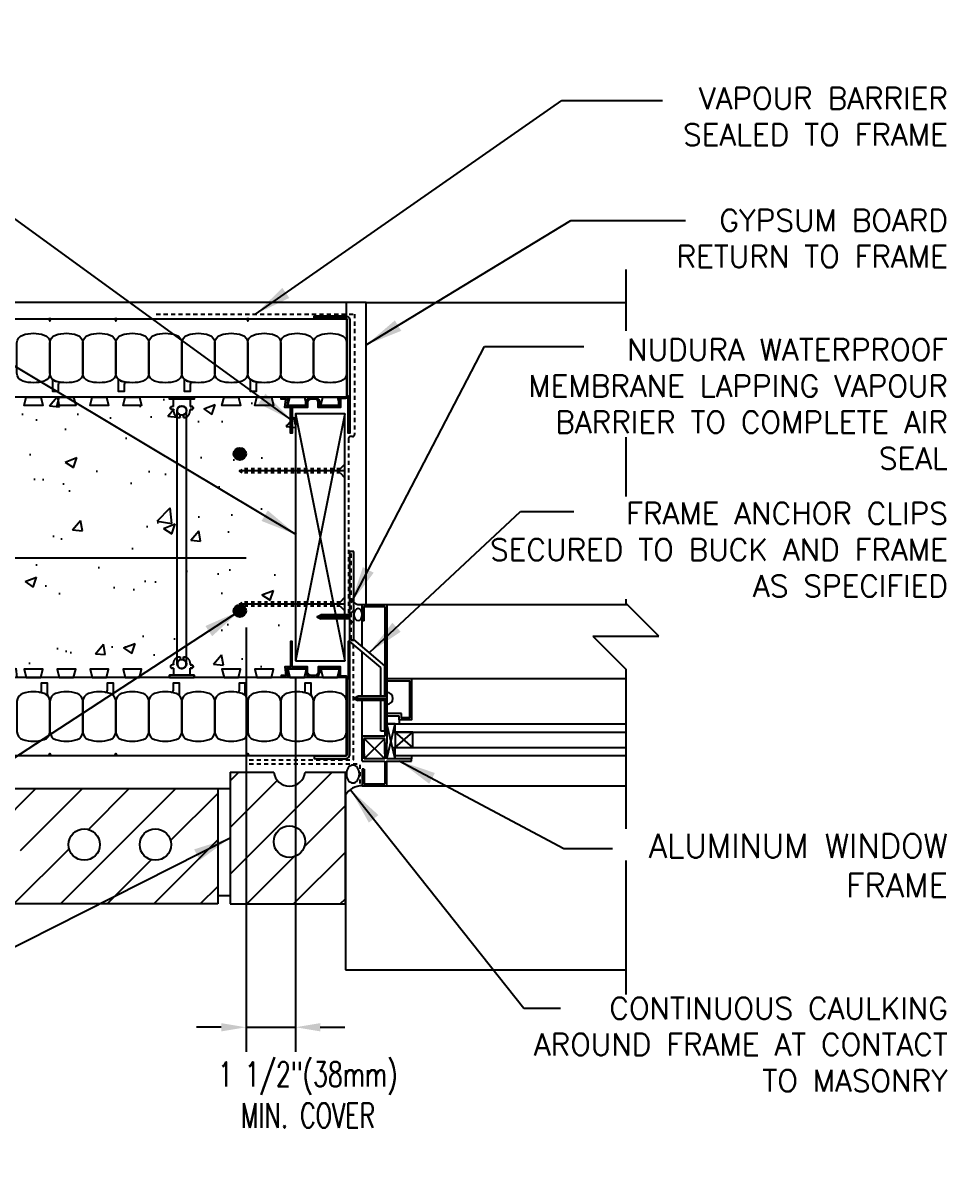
# Model space of a CAD drawing. Header units: inches. Extents: x 2957.7 to 3014.9, y 399.7 to 477.1.
# Drawn here: x 2986.89 to 3014.92, y 440.59 to 475.48 of the extents above; entities that cross this region are included whole.
import ezdxf

# ---------------------------------------------------------------- set-up
doc = ezdxf.new("R2010")
doc.units = ezdxf.units.IN
doc.header["$LTSCALE"] = 0.5
doc.header["$MEASUREMENT"] = 0
doc.linetypes.add('DASHED2', pattern=[0.375, 0.25, -0.125])
doc.linetypes.add('HIDDEN2', pattern=[0.1875, 0.125, -0.0625])
doc.layers.get('0').update_dxf_attribs({"linetype": 'CONTINUOUS'})
doc.layers.get('Defpoints').update_dxf_attribs({"linetype": 'CONTINUOUS'})
for name, color, linetype in [('HATCH', 12, 'CONTINUOUS'), ('LINE18', 9, 'CONTINUOUS'), ('line25', 2, 'CONTINUOUS'), ('LINE50', 5, 'CONTINUOUS'), ('LINE65', 3, 'CONTINUOUS'), ('LINE9', 9, 'CONTINUOUS'), ('TEXT', 4, 'CONTINUOUS')]:
    doc.layers.add(name, color=color, linetype=linetype)
doc.styles.add('DIM', font='romans.shx', dxfattribs={"width": 0.7})
doc.styles.get("Standard").update_dxf_attribs({"font": 'romans.shx'})
doc.dimstyles.new('ext_12', dxfattribs={"dimscale": 12, "dimtxt": 0.09375, "dimasz": 0.09375, "dimexe": 0.09375, "dimexo": 0.0625, "dimgap": 0.0625, "dimtad": 1, "dimdec": 1, "dimzin": 3, "dimdsep": 46, "dimlunit": 4, "dimtxsty": 'DIM', "dimcen": 0.09, "dimdle": 0.09375, "dimclrt": 4, "dimadec": 0, "dimazin": 0, "dimtfac": 1, "dimtdec": 1, "dimtmove": 2, "dimatfit": 3, "dimfxl": 0, "dimfrac": 2, "dimtolj": 1, "dimtzin": 0, "dimarcsym": 0})
doc.dimstyles.new('ext_8', dxfattribs={"dimscale": 8, "dimtxt": 0.09375, "dimasz": 0.09375, "dimexe": 0.09375, "dimexo": 0.0625, "dimgap": 0.0625, "dimtad": 1, "dimdec": 6, "dimzin": 3, "dimdsep": 46, "dimlunit": 4, "dimtxsty": 'DIM', "dimcen": 0.09, "dimdle": 0.09375, "dimclrt": 4, "dimadec": 0, "dimazin": 0, "dimtfac": 1, "dimtdec": 6, "dimtmove": 2, "dimatfit": 3, "dimfxl": 0, "dimfrac": 2, "dimtolj": 1, "dimtzin": 0, "dimarcsym": 0})

# ---------------------------------------------------------------- blocks, each defined once
blk = doc.blocks.new('Connector')
blk.add_point((0.271, 0))
at = {"layer": 'LINE9'}
for p, q in [((0, 0.375), (0, -0.375)), ((0.062, -0.375), (0.062, 0.375)), ((0.281, 0.25), (0.062, 0.25))]:
    blk.add_line(p, q, dxfattribs=at)
for points, weights in [([(0.007, 0.375), (0.004, 0.375), (0, 0.375)], [1, 0.972587069138, 0.950305488115]), ([(0.327, 0.343), (0.308, 0.343), (0.281, 0.317), (0.281, 0.297)], [1, 0.85355339, 0.85355339, 1]), ([(0.328, 0.343), (0.327, 0.343), (0.327, 0.343)], [1, 0.70710678, 1]), ([(0.375, 0.297), (0.375, 0.317), (0.348, 0.343), (0.329, 0.343)], [1, 0.85355339, 0.85355339, 1]), ([(0.406, 0.25), (0.546, 0.25), (0.619, 0.131)], [0.958404415409, 0.794674173519, 0.864651571113]), ([(0.619, 0.052), (0.612, 0.049), (0.604, 0.049)], [0.83615024178, 0.892081430621, 1]), ([(0.281, -0.297), (0.281, -0.317), (0.308, -0.343), (0.327, -0.343)], [1, 0.85355339, 0.85355339, 1]), ([(0.327, -0.343), (0.281, -0.343), (0.281, -0.297)], [1, 0.70710678, 1]), ([(0.329, -0.343), (0.348, -0.343), (0.375, -0.317), (0.375, -0.297)], [1, 0.85355339, 0.85355339, 1]), ([(0.375, -0.297), (0.375, -0.343), (0.329, -0.343)], [1, 0.70710678, 1]), ([(0.619, -0.131), (0.546, -0.25), (0.406, -0.25)], [0.864651574428, 0.794674169686, 0.958404415195]), ([(0.604, -0.049), (0.612, -0.049), (0.619, -0.052)], [1, 0.89208144177, 0.836150253337]), ([(0, -0.375), (0.004, -0.375), (0.007, -0.375)], [0.950305488115, 0.972587069138, 1])]:
    blk.add_rational_spline(points, weights, degree=2, dxfattribs=at)
for points, degree in [([(0, 0.375), (0.002, 0.375), (0.005, 0.375), (0.007, 0.375)], 3), ([(0.007, 0.375), (0.021, 0.375), (0.051, 0.375), (0.062, 0.375), (0.062, 0.375)], 3), ([(0.281, 0.25), (0.281, 0.297)], 1), ([(0.327, 0.343), (0.327, 0.343), (0.328, 0.343), (0.328, 0.343)], 3), ([(0.328, 0.343), (0.329, 0.343), (0.329, 0.343), (0.329, 0.343)], 3), ([(0.375, 0.25), (0.375, 0.297)], 1), ([(0.406, 0.25), (0.375, 0.25)], 1), ([(0.406, 0.25), (0.406, 0.25)], 1), ([(0.406, 0.25), (0.406, 0.25)], 1), ([(0.406, 0.25), (0.406, 0.25)], 1), ([(0.406, 0.25), (0.406, 0.25)], 1), ([(0.406, 0.25), (0.406, 0.25)], 1), ([(0.406, 0.25), (0.406, 0.25)], 1), ([(0.406, 0.25), (0.406, 0.25)], 1), ([(0.406, 0.25), (0.406, 0.25)], 1), ([(0.406, 0.25), (0.406, 0.25)], 1), ([(0.406, 0.25), (0.406, 0.25)], 1), ([(0.406, 0.25), (0.406, 0.25)], 1), ([(0.406, 0.25), (0.406, 0.25)], 1), ([(0.406, 0.25), (0.406, 0.25)], 1), ([(0.406, 0.25), (0.406, 0.25)], 1), ([(0.406, 0.25), (0.406, 0.25)], 1), ([(0.406, 0.25), (0.406, 0.25)], 1), ([(0.406, 0.25), (0.406, 0.25)], 1), ([(0.406, 0.25), (0.406, 0.25)], 1), ([(0.406, 0.25), (0.406, 0.25)], 1), ([(0.406, 0.25), (0.406, 0.25)], 1), ([(0.406, 0.25), (0.406, 0.25)], 1), ([(0.406, 0.25), (0.406, 0.25)], 1), ([(0.406, 0.25), (0.406, 0.25)], 1), ([(0.406, 0.25), (0.406, 0.25)], 1), ([(0.604, 0.049), (0.532, 0.049)], 1), ([(0.532, 0.049), (0.532, 0.049)], 1), ([(0.532, 0.049), (0.532, 0.049)], 1), ([(0.532, 0.049), (0.532, 0.049)], 1), ([(0.532, 0.049), (0.532, 0.049)], 1), ([(0.532, 0.049), (0.532, 0.049)], 1), ([(0.532, 0.049), (0.532, 0.049)], 1), ([(0.532, 0.049), (0.532, 0.049)], 1), ([(0.532, 0.049), (0.532, 0.049)], 1), ([(0.532, 0.049), (0.532, 0.049)], 1), ([(0.532, 0.049), (0.532, 0.049)], 1), ([(0.604, 0.049), (0.609, 0.049), (0.614, 0.05), (0.619, 0.052)], 3), ([(0.604, 0.049), (0.604, 0.049)], 1), ([(0.604, 0.049), (0.604, 0.049)], 1), ([(0.604, 0.049), (0.604, 0.049)], 1), ([(0.604, 0.049), (0.604, 0.049)], 1), ([(0.619, 0.131), (0.619, 0.052)], 1), ([(0.619, 0.131), (0.619, 0.131)], 1), ([(0.619, 0.131), (0.619, 0.131)], 1), ([(0.619, 0.131), (0.619, 0.131)], 1), ([(0.619, 0.131), (0.619, 0.131)], 1), ([(0.062, -0.25), (0.281, -0.25)], 1), ([(0.281, -0.297), (0.281, -0.25)], 1), ([(0.281, -0.25), (0.281, -0.297)], 1), ([(0.328, -0.343), (0.328, -0.343), (0.327, -0.343), (0.327, -0.343)], 3), ([(0.329, -0.343), (0.329, -0.343), (0.329, -0.343), (0.328, -0.343)], 3), ([(0.375, -0.25), (0.375, -0.297)], 1), ([(0.375, -0.297), (0.375, -0.25)], 1), ([(0.406, -0.25), (0.375, -0.25)], 1), ([(0.406, -0.25), (0.406, -0.25)], 1), ([(0.406, -0.25), (0.406, -0.25)], 1), ([(0.406, -0.25), (0.406, -0.25)], 1), ([(0.406, -0.25), (0.406, -0.25)], 1), ([(0.406, -0.25), (0.406, -0.25)], 1), ([(0.406, -0.25), (0.406, -0.25)], 1), ([(0.406, -0.25), (0.406, -0.25)], 1), ([(0.406, -0.25), (0.406, -0.25)], 1), ([(0.406, -0.25), (0.406, -0.25)], 1), ([(0.406, -0.25), (0.406, -0.25)], 1), ([(0.406, -0.25), (0.406, -0.25)], 1), ([(0.532, -0.049), (0.604, -0.049)], 1), ([(0.604, -0.049), (0.58, -0.049), (0.556, -0.049), (0.532, -0.049)], 3), ([(0.532, -0.049), (0.532, -0.049)], 1), ([(0.532, -0.049), (0.532, -0.049)], 1), ([(0.532, -0.049), (0.532, -0.049)], 1), ([(0.532, -0.049), (0.532, -0.049)], 1), ([(0.619, -0.052), (0.614, -0.05), (0.609, -0.049), (0.604, -0.049)], 3), ([(0.604, -0.049), (0.604, -0.049)], 1), ([(0.604, -0.049), (0.604, -0.049)], 1), ([(0.604, -0.049), (0.604, -0.049)], 1), ([(0.604, -0.049), (0.604, -0.049)], 1), ([(0.604, -0.049), (0.604, -0.049)], 1), ([(0.604, -0.049), (0.604, -0.049)], 1), ([(0.604, -0.049), (0.604, -0.049)], 1), ([(0.604, -0.049), (0.604, -0.049)], 1), ([(0.619, -0.052), (0.619, -0.131)], 1), ([(0.619, -0.131), (0.619, -0.131)], 1), ([(0.619, -0.131), (0.619, -0.131)], 1), ([(0.619, -0.131), (0.619, -0.131)], 1), ([(0.619, -0.131), (0.619, -0.131)], 1), ([(0.007, -0.375), (0.005, -0.375), (0.002, -0.375), (0, -0.375)], 3), ([(0.062, -0.375), (0.062, -0.375), (0.051, -0.375), (0.021, -0.375), (0.007, -0.375)], 3)]:
    blk.add_open_spline(points, degree=degree, dxfattribs=at)
for points, weights, knots in [([(0.062, 0.375), (0.062, 0.375), (0.046, 0.375), (0.03, 0.375), (0.007, 0.375)], [0.868718858569, 0.861102746415, 1, 0.861102734288, 0.868718859898], [0, 0, 0, 0.5, 0.5, 1, 1, 1]), ([(0.532, 0.049), (0.472, 0.203), (0.333, 0.113), (0.157, 0), (0.333, -0.113), (0.472, -0.203), (0.532, -0.049)], [0.899508922286, 0.599718215298, 1, 0.54226024, 1, 0.599718224335, 0.899508908749], [0, 0, 0, 0.318112, 0.318112, 0.681888, 0.681888, 1, 1, 1]), ([(0.007, -0.375), (0.03, -0.375), (0.046, -0.375), (0.062, -0.375), (0.062, -0.375)], [0.868718859319, 0.861102739573, 1, 0.861102742958, 0.868718858948], [0, 0, 0, 0.5, 0.5, 1, 1, 1])]:
    blk.add_rational_spline(points, weights, degree=2, knots=knots, dxfattribs=at)
blk = doc.blocks.new('Easy-Buck')
at = {"layer": 'LINE9'}
blk.add_hatch(color=256, dxfattribs=at).paths.add_polyline_path([(-0.958, -2.402), (-0.958, -2.452), (-0.908, -2.467), (-0.028, -2.467, 0.414214), (0.122, -2.317), (0.122, 1.093), (0.072, 1.093), (0.072, -0.038, 0.414214), (-0.008, 0.043), (-0.158, 0.043), (-0.158, 0.323), (-0.842, 0.323), (-0.842, 0.162, -0.414214), (-0.942, 0.062), (-1.058, 0.062, -0.414214), (-1.158, 0.162), (-1.158, 0.323), (-1.628, 0.323), (-1.628, 1.093), (-1.678, 1.093), (-1.678, 0.323), (-1.85, 0.323), (-1.815, 0.062), (-1.958, 0.062), (-1.958, 0.012), (-1.758, 0.012), (-1.792, 0.273), (-1.208, 0.273), (-1.208, 0.162, 0.414214), (-1.058, 0.012), (-0.942, 0.012, 0.414214), (-0.792, 0.162), (-0.792, 0.273), (-0.208, 0.273), (-0.208, 0.053, 0.184483), (-0.192, 0.012), (-0.008, 0.012, -0.414214), (0.042, -0.038), (0.042, -2.317, -0.414214), (-0.028, -2.388), (-0.908, -2.388)])
blk.add_lwpolyline([(-0.958, -2.402), (-0.958, -2.452), (-0.908, -2.467), (-0.028, -2.467, 0.414214), (0.122, -2.317), (0.122, 1.093), (0.072, 1.093), (0.072, -0.038, 0.414214), (-0.008, 0.043), (-0.148, 0.043, -0.414214), (-0.158, 0.053), (-0.158, 0.323), (-0.842, 0.323), (-0.842, 0.162, -0.414214), (-0.942, 0.062), (-1.058, 0.062, -0.414214), (-1.158, 0.162), (-1.158, 0.323), (-1.628, 0.323), (-1.628, 1.093), (-1.678, 1.093), (-1.678, 0.323), (-1.85, 0.323), (-1.815, 0.062), (-1.958, 0.062), (-1.958, 0.012), (-1.758, 0.012), (-1.792, 0.273), (-1.208, 0.273), (-1.208, 0.162, 0.414214), (-1.058, 0.012), (-0.942, 0.012, 0.414214), (-0.792, 0.162), (-0.792, 0.273), (-0.208, 0.273), (-0.208, 0.053, 0.184483), (-0.192, 0.012), (-0.008, 0.012, -0.414214), (0.042, -0.038), (0.042, -2.317, -0.414214), (-0.028, -2.388), (-0.908, -2.388)], format="xyb", close=True, dxfattribs=at)
blk = doc.blocks.new('*D4')
at = {"layer": 'Defpoints', "color": 0}
for p in [(2993.651, 457.646), (2995.151, 456.129), (2995.151, 445.013)]:
    blk.add_point(p, dxfattribs=at)
at = {"layer": 'TEXT', "color": 0, "lineweight": -2}
for p, q in [((2993.651, 457.146), (2993.651, 444.263)), ((2995.151, 455.629), (2995.151, 444.263)), ((2992.901, 445.013), (2992.151, 445.013)), ((2993.651, 445.013), (2995.151, 445.013)), ((2995.901, 445.013), (2996.651, 445.013))]:
    blk.add_line(p, q, dxfattribs=at)
at = {"layer": 'TEXT', "color": 0}
for points in [[(2992.901, 445.138), (2992.901, 444.888), (2993.651, 445.013)], [(2995.901, 445.138), (2995.901, 444.888), (2995.151, 445.013)]]:
    blk.add_solid(points, dxfattribs=at)
at = {"layer": 'TEXT', "color": 4, "insert": (2995.528, 442.962), "char_height": 0.75, "attachment_point": 5, "style": 'DIM'}
blk.add_mtext('\\A1;1 1/2"(38mm)\\PMIN. COVER', dxfattribs=at)

msp = doc.modelspace()

# ---------------------------------------------------------------- hatches: boundary and pattern name
at = {"layer": 'HATCH'}
h = msp.add_hatch(dxfattribs=at)
h.set_pattern_fill('AR-CONC', color=256, scale=0.5)
h.set_pattern_definition([(50, (0, 0), (3.586301, -0.3137607), [0.375, -4.125]), (355, (0, 0), (-0.6937567, 3.7609607), [0.3, -3.3]), (100.45144, (0.299, -0.026), (2.8925442, 3.4472), [0.318701, -3.5057106]), (46.1842, (0, 1), (5.3362067, -0.8275964), [0.5625, -6.1875]), (96.63564, (0.4447, 0.931), (4.67331, 4.870593), [0.478052, -5.258569]), (351.18416, (0, 1), (4.67331, 4.870593), [0.45, -4.95]), (21, (0.5, 0.75), (2.9845353, -2.0130945), [0.375, -4.125]), (326, (0.5, 0.75), (1.2165767, 3.6257502), [0.3, -3.3]), (71.45144, (0.7487, 0.5822), (4.201112, 1.6126558), [0.318701, -3.5057106]), (37.5, (0, 0), (0.0607993, 1.66446927), [0, -3.26, 0, -3.35, 0, -3.3125]), (7.5, (0, 0), (1.3153477, 1.9720586), [0, -1.91, 0, -3.185, 0, -1.2625]), (327.5, (-1.115, 0), (2.6691122, -0.11277436), [0, -1.25, 0, -3.9, 0, -5.175]), (317.5, (-1.615, 0), (2.9159308, 0.500525), [0, -1.625, 0, -2.59, 0, -3.675])])
h.paths.add_polyline_path([(2976.0778404, 464.1285986), (2983.3278419, 464.1285986), (2983.5718123, 463.5097377), (2983.5718123, 456.2474646), (2983.3278419, 455.6286037), (2976.0778404, 455.6286037), (2975.8338701, 456.2474646), (2975.8434215, 457.8783539), (2976.0803793, 457.8783539), (2975.8338701, 458.124863), (2975.8338701, 463.5097377)])
h.paths.add_polyline_path([(2984.0778404, 464.1285986), (2991.3278419, 464.1285986), (2991.5718123, 463.5097377), (2991.5718123, 456.2474646), (2991.3278419, 455.6286037), (2984.0778404, 455.6286037), (2983.8338701, 456.2474646), (2983.8434215, 457.8783539), (2983.8338701, 458.124863), (2983.8338701, 463.5097377)])
h.paths.add_polyline_path([(2992.0778404, 464.1285986), (2995.1508056, 464.1285986), (2995.1508056, 455.6286037), (2992.0778404, 455.6286037), (2991.8338701, 456.2474646), (2991.8434215, 457.8783539), (2991.8338701, 458.124863), (2991.8338701, 463.5097377)])
h = msp.add_hatch(dxfattribs=at)
h.set_pattern_fill('ANSI31', color=256, scale=8, style=0)
h.set_pattern_definition([(45, (86.7996, 4.021), (-0.70710678, 0.70710678), [])])
h.paths.add_polyline_path([(2976.0418151, 452.2539738), (2975.1272828, 452.2539738), (2975.1272828, 448.7539738), (2976.0418151, 448.7539738)])
edge = h.paths.add_edge_path()
edge.add_arc((2977.998413, 450.5556026), 0.4765505, 0, 360)
edge = h.paths.add_edge_path()
edge.add_arc((2980.3675224, 450.5556026), 0.4765505, 0, 360)
edge = h.paths.add_edge_path()
edge.add_arc((2982.5274864, 450.5556026), 0.4765505, 0, 360)
h.paths.add_polyline_path([(2976.4168151, 452.2539738), (2976.4168151, 448.7539738), (2984.4168151, 448.7539738), (2984.4168151, 452.2539738)])
edge = h.paths.add_edge_path()
edge.add_arc((2986.373413, 450.5556026), 0.4765505, 0, 360)
edge = h.paths.add_edge_path()
edge.add_arc((2988.7425224, 450.5556026), 0.4765505, 0, 360)
edge = h.paths.add_edge_path()
edge.add_arc((2990.9024864, 450.5556026), 0.4765505, 0, 360)
h.paths.add_polyline_path([(2992.7918151, 452.2539738), (2984.7918151, 452.2539738), (2984.7918151, 448.7539738), (2992.7918151, 448.7539738)])
edge = h.paths.add_edge_path()
edge.add_arc((2994.9684439, 450.6433026), 0.4765505, 0, 360)
edge = h.paths.add_edge_path()
edge.add_arc((2994.9684439, 452.8032666), 0.4765505, 185.98639163, 354.01360837)
edge.add_line((2995.4423956, 452.753566), (2996.6668151, 452.753566))
edge.add_line((2996.6668151, 452.753566), (2996.6668151, 448.7539738))
edge.add_line((2996.6668151, 448.7539738), (2993.1668151, 448.7539738))
edge.add_line((2993.1668151, 448.7539738), (2993.1668151, 452.753566))
edge.add_line((2993.1668151, 452.753566), (2994.4944922, 452.753566))
at = {"layer": 'LINE65'}
for points in [[(2993.6508056, 462.4073023, 1), (2993.2758056, 462.4073023, 1)], [(2993.6508056, 457.6459936, 1), (2993.2758056, 457.6459936, 1)]]:
    msp.add_hatch(color=256, dxfattribs=at).paths.add_polyline_path(points)

# ---------------------------------------------------------------- linework, layer by layer
at = {"layer": 'HATCH'}
for p, q in [((2990.0598414, 463.8797702), (2990.0598414, 463.8797702)), ((2990.0623794, 463.8770947), (2990.0623794, 463.8770947)), ((2996.6508056, 461.8921109), (2993.444252, 461.8921109)), ((2996.6508056, 457.8515486), (2993.444252, 457.8515486)), ((2996.8008056, 457.4660961), (2995.8008056, 457.4660961)), ((2997.92582, 454.990759), (2996.92582, 454.990759))]:
    msp.add_line(p, q, dxfattribs=at)
at = {"layer": 'HATCH', "color": 6, "linetype": 'DASHED2'}
for p, q in [((2996.8400956, 456.7846784), (2996.8400956, 459.3893636)), ((2996.8833185, 456.7534284), (2996.8713456, 456.7534284)), ((2996.9145685, 453.128566), (2996.9145685, 456.7221784)), ((2993.7497448, 453.128566), (2996.9145685, 453.128566)), ((2993.7497448, 453.003566), (2997.1133056, 453.003566)), ((2997.1133056, 452.4046156), (2997.1133056, 453.003566))]:
    msp.add_line(p, q, dxfattribs=at)
msp.add_lwpolyline([(2990.9275431, 466.6481199), (2996.9460806, 466.6481199), (2996.9460806, 462.9985064, -0.4142135624), (2996.8835806, 462.9360064), (2996.8227092, 462.9360064, 0.4142135624), (2996.7602092, 462.8735064), (2996.7602092, 457.5050641)], format="xyb", dxfattribs=at)
at = {"layer": 'HATCH'}
for centre, radius, start, end in [((2997.1136146, 458.1368626), 0.3026282, 231.64054665, 281.85895968), ((2997.1809713, 451.7371053), 0.6035859, 90.49036347, 148.41193784)]:
    msp.add_arc(centre, radius, start, end, dxfattribs=at)
at = {"layer": 'HATCH', "color": 6, "linetype": 'DASHED2'}
for centre, start, end in [((2996.8713456, 456.7846784), 180, 270), ((2996.8833185, 456.7221784), 0, 90)]:
    msp.add_arc(centre, 0.03125, start, end, dxfattribs=at)
at = {"layer": 'HATCH', "extrusion": (0, 0, -1)}
for centre, major_axis, ratio in [((2997.0508056, 457.5317292), (0, -0.1817855), 0.6876234221), ((2996.8928916, 452.6967001), (0, -0.2700001), 0.7290404598), ((2996.8928916, 452.6967001), (0, -0.2700001), 0.7290404598)]:
    msp.add_ellipse(centre, major_axis=major_axis, ratio=ratio, start_param=-1.5707963268, end_param=4.7123889804, dxfattribs=at)
at = {"layer": 'LINE18'}
for p, q in [((2997.3008056, 467.0031417), (2975.0803793, 467.003566)), ((2996.7028412, 466.4983525), (2996.7028412, 467.003566)), ((2997.3008056, 457.8406936), (2997.3008056, 467.0031417)), ((2991.5621715, 456.0346012), (2991.5621715, 463.7226012)), ((2991.8434215, 456.0346012), (2991.8434215, 463.7226012)), ((2996.5070875, 461.9546109), (2996.6508056, 462.0983291)), ((2996.5070875, 461.8296109), (2996.6508056, 461.6858928)), ((2996.8008056, 457.4031718), (2996.8008056, 459.4508131)), ((2996.9258056, 459.4508131), (2996.8008056, 459.4508131)), ((2996.9258056, 456.7737211), (2996.9258056, 459.4508131)), ((2996.5070875, 457.9140486), (2996.6508056, 458.0577668)), ((2996.5070875, 457.7890486), (2996.6508056, 457.6453305)), ((2995.8008056, 457.4660961), (2995.9203143, 457.5285961)), ((2995.8008056, 457.4660961), (2995.9203143, 457.4035961)), ((2996.8008056, 457.5285961), (2995.9203143, 457.5285961)), ((2996.8008056, 457.4035961), (2995.9203143, 457.4035961)), ((2996.8008056, 457.54689), (2996.9258056, 457.67189)), ((2996.8008056, 456.7156718), (2996.8008056, 457.4031718)), ((2996.8008056, 457.3844537), (2996.9258056, 457.2594537)), ((2997.2383197, 457.3406583), (2997.1758056, 457.3406583)), ((2997.7383414, 455.9239474), (2996.8008056, 456.7156718)), ((2997.8633414, 455.9819967), (2996.9258056, 456.7737211)), ((2997.7383414, 455.053259), (2997.7383414, 455.9239474)), ((2997.8633414, 455.053259), (2997.8633414, 455.9819967)), ((2996.92582, 454.990759), (2997.0453287, 455.053259)), ((2996.92582, 454.990759), (2997.0453287, 454.928259)), ((2997.92582, 455.053259), (2997.0453287, 455.053259)), ((2997.92582, 454.928259), (2997.0453287, 454.928259)), ((2997.7383414, 453.9995213), (2997.7383414, 454.928259)), ((2997.8633414, 453.9995213), (2997.8633414, 454.928259)), ((2997.8633414, 453.9995213), (2997.7383414, 453.9995213)), ((2997.2383197, 452.8407071), (2997.1758056, 452.8407071))]:
    msp.add_line(p, q, dxfattribs=at)
at = {"layer": 'LINE18', "linetype": 'HIDDEN2'}
for p, q in [((2993.444252, 461.8921109), (2993.5637607, 461.9546109)), ((2996.5070875, 461.9546109), (2993.5637607, 461.9546109)), ((2993.444252, 461.8921109), (2993.5637607, 461.8296109)), ((2996.5070875, 461.8296109), (2993.5637607, 461.8296109)), ((2993.444252, 457.8515486), (2993.5637607, 457.9140486)), ((2993.444252, 457.8515486), (2993.5637607, 457.7890486)), ((2996.5070875, 457.9140486), (2993.5637607, 457.9140486)), ((2996.5070875, 457.7890486), (2993.5637607, 457.7890486))]:
    msp.add_line(p, q, dxfattribs=at)
at = {"layer": 'LINE18', "flags": 128}
for points in [[(2997.1758056, 457.3406583), (2997.1758056, 457.8406936), (2997.92582, 457.8406936)], [(2997.2383197, 457.3406583), (2997.2383197, 457.7782181), (2997.8632674, 457.7782181)], [(2997.8632674, 457.7782181), (2997.8633208, 455.053259)], [(2997.92582, 457.8406936), (2997.92582, 453.6178135)], [(2997.1758056, 456.5626027), (2997.1758056, 457.3786064)], [(2997.1758056, 455.053259), (2997.1758056, 456.3989941)], [(2997.92582, 455.5906505), (2998.6757958, 455.5906505), (2998.6757958, 454.340678), (2998.3007886, 454.340678), (2998.3007886, 454.465629)], [(2997.92582, 455.528175), (2998.6133975, 455.528175), (2998.6132818, 454.4031535), (2998.3632256, 454.4031535), (2998.3633412, 454.5281045)], [(2997.1758056, 453.0907055), (2997.1758056, 454.928259)], [(2997.8633232, 454.928259), (2997.8633445, 453.8404113)], [(2998.3633412, 454.5281045), (2997.92582, 454.5281045)], [(2997.92582, 454.465629), (2998.3007886, 454.465629)], [(2998.3007886, 454.340678), (2998.3007886, 454.215727)], [(2997.92582, 454.215727), (3005.1763223, 454.215727)], [(2998.1758377, 454.215727), (2997.92582, 454.215727)], [(2998.1758377, 453.9658251), (2998.1758377, 454.215727)], [(2998.1758377, 453.5030437), (2998.7134739, 453.5030437), (2998.7134739, 453.9658251), (2998.1758377, 453.9658251), (2998.1758377, 453.5030437)], [(2997.8633445, 453.8404113), (2997.1758056, 453.8404113)], [(2997.1758056, 453.8404113), (2997.1758056, 453.7779358)], [(2997.1758056, 453.6178135), (2997.1758056, 453.7779358)], [(2997.2383197, 453.6178135), (2997.1758056, 453.6178135)], [(2997.863306, 453.7779358), (2997.2383197, 453.7779358)], [(2997.2383197, 453.6178135), (2997.2383197, 453.7779358)], [(2997.2383197, 453.3133033), (2997.2383197, 453.6178135)], [(2997.863306, 453.6178135), (2997.863306, 453.7779358)], [(2997.863306, 453.3133033), (2997.863306, 453.6178135)], [(2997.92582, 453.6178135), (2997.863306, 453.6178135)], [(2997.92582, 453.3133033), (2997.92582, 453.6178135)], [(2997.1758056, 453.3133033), (2997.1758056, 453.153181)], [(2997.2383197, 453.3133033), (2997.1758056, 453.3133033)], [(2997.2383197, 453.3133033), (2997.2383197, 453.153181)], [(2997.863306, 453.3133033), (2997.863306, 453.153181)], [(2997.92582, 453.3133033), (2997.863306, 453.3133033)], [(2997.92582, 453.3133033), (2997.92582, 453.153181)], [(2998.1523168, 453.2531417), (3005.1763223, 453.2531417)], [(2998.1758377, 453.2531417), (2998.1758377, 453.5030437)], [(2998.6757958, 453.153181), (2998.1758377, 453.153181), (2998.1758377, 453.2531417), (2998.6757958, 453.2531417), (2998.6757958, 453.153181)], [(2997.1758056, 453.0907055), (2997.1758056, 453.153181)], [(2997.1758056, 452.8407071), (2997.1758056, 452.3406718), (2997.92582, 452.3406718), (2997.92582, 453.0907055), (2998.6757958, 453.0907055)], [(2997.1758056, 453.0907055), (2997.863306, 453.0907055)], [(2997.863306, 453.153181), (2997.2383197, 453.153181)], [(2997.863306, 453.0907055), (2997.8632288, 452.4031473)], [(2998.6757958, 453.153181), (2997.92582, 453.153181)], [(2998.6757958, 453.0907055), (2998.6757958, 453.153181)], [(2997.2383197, 452.8407071), (2997.2383197, 452.4031473), (2997.8632288, 452.4031473)]]:
    msp.add_lwpolyline(points, dxfattribs=at)
at = {"layer": 'LINE18'}
for centre in [(2991.7027965, 463.7226012), (2991.7027965, 456.0346012)]:
    msp.add_circle(centre, 0.140625, dxfattribs=at)
msp.add_arc((2997.92582, 454.990759), 0.1832614, 270, 90, dxfattribs=at)
at = {"layer": 'line25', "color": 12}
for p, q in [((2997.3008056, 467.0031417), (3005.1763223, 467.0031417)), ((2995.1508056, 463.6286012), (2996.6508056, 456.1286012)), ((2996.6508056, 463.6286012), (2995.1508056, 456.1286012)), ((2996.6668151, 452.0532687), (2996.6668151, 446.7531417)), ((2996.6668151, 446.7531417), (3005.1763223, 446.7531417))]:
    msp.add_line(p, q, dxfattribs=at)
at = {"layer": 'line25'}
for p, q in [((2996.7028412, 464.128566), (2975.0803793, 464.128566)), ((2996.7028412, 455.628566), (2975.0803793, 455.628566)), ((2993.1668151, 452.753566), (2993.1668151, 448.7539738)), ((2993.1668151, 452.753566), (2994.4944922, 452.753566)), ((2995.4423956, 452.753566), (2996.6668151, 452.753566)), ((2996.6668151, 448.7539738), (2996.6668151, 452.753566)), ((2975.1272828, 452.2539738), (2993.1668151, 452.2539738)), ((2992.7918151, 452.2539738), (2992.7918151, 448.7539738)), ((2992.7918151, 448.7539738), (2984.7918151, 448.7539738)), ((2993.1668151, 449.0039738), (2992.7918151, 449.0039738)), ((2993.1668151, 448.7539738), (2996.6668151, 448.7539738))]:
    msp.add_line(p, q, dxfattribs=at)
for points in [[(2987.4216752, 464.128566), (2987.4840072, 463.878566), (2986.9216752, 463.878566), (2986.9840072, 464.128566)], [(2988.4216752, 464.128566), (2988.4840072, 463.878566), (2987.9216752, 463.878566), (2987.9840072, 464.128566)], [(2989.4216752, 464.128566), (2989.4840072, 463.878566), (2988.9216752, 463.878566), (2988.9840072, 464.128566)], [(2990.4216752, 464.128566), (2990.4840072, 463.878566), (2989.9216752, 463.878566), (2989.9840072, 464.128566)], [(2993.4216752, 464.128566), (2993.4840072, 463.878566), (2992.9216752, 463.878566), (2992.9840072, 464.128566)], [(2994.4216752, 464.128566), (2994.4840072, 463.878566), (2993.9216752, 463.878566), (2993.9840072, 464.128566)], [(2995.4216752, 464.128566), (2995.4840072, 463.878566), (2994.9216752, 463.878566), (2994.9840072, 464.128566)], [(2996.4216752, 464.128566), (2996.4840072, 463.878566), (2995.9216752, 463.878566), (2995.9840072, 464.128566)], [(2995.1508056, 456.1286012), (2996.6508056, 456.1286012), (2996.6508056, 463.6286012), (2995.1508056, 463.6286012)], [(2987.4216752, 455.628566), (2987.4840072, 455.878566), (2986.9216752, 455.878566), (2986.9840072, 455.628566)], [(2988.4216752, 455.628566), (2988.4840072, 455.878566), (2987.9216752, 455.878566), (2987.9840072, 455.628566)], [(2989.4216752, 455.628566), (2989.4840072, 455.878566), (2988.9216752, 455.878566), (2988.9840072, 455.628566)], [(2990.4216752, 455.628566), (2990.4840072, 455.878566), (2989.9216752, 455.878566), (2989.9840072, 455.628566)], [(2993.4216752, 455.628566), (2993.4840072, 455.878566), (2992.9216752, 455.878566), (2992.9840072, 455.628566)], [(2994.4216752, 455.628566), (2994.4840072, 455.878566), (2993.9216752, 455.878566), (2993.9840072, 455.628566)], [(2995.4216752, 455.628566), (2995.4840072, 455.878566), (2994.9216752, 455.878566), (2994.9840072, 455.628566)], [(2996.4216752, 455.628566), (2996.4840072, 455.878566), (2995.9216752, 455.878566), (2995.9840072, 455.628566)]]:
    msp.add_lwpolyline(points, close=True, dxfattribs=at)
at = {"layer": 'line25', "color": 12, "flags": 128}
for points in [[(2997.3008056, 457.8406936), (3005.2137704, 457.8406936)], [(2997.92582, 455.5906505), (3005.1763223, 455.5906505)], [(2998.1758377, 453.153181), (2997.92582, 454.215727)], [(2997.92582, 453.153181), (2998.1758377, 454.215727)], [(2998.1170356, 453.9658251), (3005.1763223, 453.9658251)], [(2998.7134739, 453.5030437), (2998.1758377, 453.9658251)], [(2998.1758377, 453.5030437), (2998.7134739, 453.9658251)], [(2997.2383197, 453.153181), (2997.863306, 453.7779358)], [(2997.863306, 453.153181), (2997.2383197, 453.7779358)], [(2998.0935148, 453.5030437), (3005.1763223, 453.5030437)], [(2997.1758056, 452.3406718), (3005.1763223, 452.3406718)]]:
    msp.add_lwpolyline(points, dxfattribs=at)
at = {"layer": 'line25'}
for centre in [(2988.7425224, 450.5556026), (2990.9024864, 450.5556026), (2994.9684439, 450.6433026)]:
    msp.add_circle(centre, 0.4765505, dxfattribs=at)
msp.add_arc((2994.9684439, 452.8032666), 0.4765505, 185.98639163, 354.01360837, dxfattribs=at)
at = {"layer": 'LINE50'}
for p, q in [((2975.0778412, 466.503566), (2996.7028412, 466.503566)), ((2996.7028412, 466.503566), (2996.7028412, 464.128566)), ((2996.7028412, 453.253566), (2996.7028412, 455.628566)), ((2975.0778412, 453.253566), (2996.7028412, 453.253566))]:
    msp.add_line(p, q, dxfattribs=at)
at = {"layer": 'LINE65', "flags": 128}
msp.add_lwpolyline([(2975.0803793, 459.2559044), (2993.6508056, 459.2559044)], dxfattribs=at)
at = {"layer": 'LINE65'}
for centre in [(2993.4633056, 462.4073023), (2993.4633056, 457.6459936)]:
    msp.add_circle(centre, 0.1875, dxfattribs=at)
at = {"layer": 'LINE9'}
for p, q in [((3005.1763223, 468.0031417), (3005.1763223, 466.1398802)), ((3005.1763223, 462.9179576), (3005.1763223, 461.1124617)), ((3005.1763223, 457.9987904), (3005.1763223, 457.8781417)), ((3006.1763223, 456.8781417), (3005.1763223, 457.8781417)), ((3004.1763223, 456.8781417), (3005.1763223, 455.8781417)), ((3004.1763223, 456.8781417), (3006.1763223, 456.8781417)), ((3005.1763223, 455.8781417), (3005.1763223, 451.0345915)), ((3005.1763223, 450.0772766), (3005.1763223, 446.0031417))]:
    msp.add_line(p, q, dxfattribs=at)
for points in [[(2987.6715912, 466.503566), (2987.7028412, 466.4390812), (2987.7340912, 466.503566)], [(2989.6715912, 466.503566), (2989.7028412, 466.4390812), (2989.7340912, 466.503566)], [(2993.6715912, 466.503566), (2993.7028412, 466.4390812), (2993.7340912, 466.503566)], [(2987.6715912, 453.253566), (2987.7028412, 453.3180508), (2987.7340912, 453.253566)], [(2989.6715912, 453.253566), (2989.7028412, 453.3180508), (2989.7340912, 453.253566)], [(2993.6715912, 453.253566), (2993.7028412, 453.3180508), (2993.7340912, 453.253566)]]:
    msp.add_lwpolyline(points, close=True, dxfattribs=at)
for points in [[(2987.5297643, 464.6176122, -0.1576707808), (2986.8759181, 464.6176122, -0.3253046293), (2986.7028412, 464.8554837), (2986.7028412, 465.7766483, -0.3253046293), (2986.8759181, 466.0145198, -0.1576707808), (2987.5297643, 466.0145198, -0.3253046293), (2987.7028412, 465.7766483), (2987.7028412, 464.8554837, -0.3253046293)], [(2988.5297643, 464.6176122, -0.1576707808), (2987.8759181, 464.6176122, -0.3253046293), (2987.7028412, 464.8554837), (2987.7028412, 465.7766483, -0.3253046293), (2987.8759181, 466.0145198, -0.1576707808), (2988.5297643, 466.0145198, -0.3253046293), (2988.7028412, 465.7766483), (2988.7028412, 464.8554837, -0.3253046293)], [(2989.5297643, 464.6176122, -0.1576707808), (2988.8759181, 464.6176122, -0.3253046293), (2988.7028412, 464.8554837), (2988.7028412, 465.7766483, -0.3253046293), (2988.8759181, 466.0145198, -0.1576707808), (2989.5297643, 466.0145198, -0.3253046293), (2989.7028412, 465.7766483), (2989.7028412, 464.8554837, -0.3253046293)], [(2990.5297643, 464.6176122, -0.1576707808), (2989.8759181, 464.6176122, -0.3253046293), (2989.7028412, 464.8554837), (2989.7028412, 465.7766483, -0.3253046293), (2989.8759181, 466.0145198, -0.1576707808), (2990.5297643, 466.0145198, -0.3253046293), (2990.7028412, 465.7766483), (2990.7028412, 464.8554837, -0.3253046293)], [(2991.5297643, 464.6176122, -0.1576707808), (2990.8759181, 464.6176122, -0.3253046293), (2990.7028412, 464.8554837), (2990.7028412, 465.7766483, -0.3253046293), (2990.8759181, 466.0145198, -0.1576707808), (2991.5297643, 466.0145198, -0.3253046293), (2991.7028412, 465.7766483), (2991.7028412, 464.8554837, -0.3253046293)], [(2992.5297643, 464.6176122, -0.1576707808), (2991.8759181, 464.6176122, -0.3253046293), (2991.7028412, 464.8554837), (2991.7028412, 465.7766483, -0.3253046293), (2991.8759181, 466.0145198, -0.1576707808), (2992.5297643, 466.0145198, -0.3253046293), (2992.7028412, 465.7766483), (2992.7028412, 464.8554837, -0.3253046293)], [(2993.5297643, 464.6176122, -0.1576707808), (2992.8759181, 464.6176122, -0.3253046293), (2992.7028412, 464.8554837), (2992.7028412, 465.7766483, -0.3253046293), (2992.8759181, 466.0145198, -0.1576707808), (2993.5297643, 466.0145198, -0.3253046293), (2993.7028412, 465.7766483), (2993.7028412, 464.8554837, -0.3253046293)], [(2994.5297643, 464.6176122, -0.1576707808), (2993.8759181, 464.6176122, -0.3253046293), (2993.7028412, 464.8554837), (2993.7028412, 465.7766483, -0.3253046293), (2993.8759181, 466.0145198, -0.1576707808), (2994.5297643, 466.0145198, -0.3253046293), (2994.7028412, 465.7766483), (2994.7028412, 464.8554837, -0.3253046293)], [(2995.5297643, 464.6176122, -0.1576707808), (2994.8759181, 464.6176122, -0.3253046293), (2994.7028412, 464.8554837), (2994.7028412, 465.7766483, -0.3253046293), (2994.8759181, 466.0145198, -0.1576707808), (2995.5297643, 466.0145198, -0.3253046293), (2995.7028412, 465.7766483), (2995.7028412, 464.8554837, -0.3253046293)], [(2996.5297643, 464.6176122, -0.1576707808), (2995.8759181, 464.6176122, -0.3253046293), (2995.7028412, 464.8554837), (2995.7028412, 465.7766483, -0.3253046293), (2995.8759181, 466.0145198, -0.1576707808), (2996.5297643, 466.0145198, -0.3253046293), (2996.7028412, 465.7766483), (2996.7028412, 464.8554837, -0.3253046293)], [(2987.8759181, 464.6176122, 0.0372666955), (2988.0296135, 464.5802825, 0.463035607), (2987.9569236, 464.5186187), (2987.9569236, 464.2970204), (2987.7860919, 464.2970204), (2987.7860919, 464.6431137, 0.189002358), (2987.7694418, 464.6855877, 0.1284073578)], [(2989.8759181, 464.6176122, 0.0372666955), (2990.0296135, 464.5802825, 0.463035607), (2989.9569236, 464.5186187), (2989.9569236, 464.2970204), (2989.7860919, 464.2970204), (2989.7860919, 464.6431137, 0.189002358), (2989.7694418, 464.6855877, 0.1284073578)], [(2991.8759181, 464.6176122, 0.0372666955), (2992.0296135, 464.5802825, 0.463035607), (2991.9569236, 464.5186187), (2991.9569236, 464.2970204), (2991.7860919, 464.2970204), (2991.7860919, 464.6431137, 0.189002358), (2991.7694418, 464.6855877, 0.1284073578)], [(2993.8759181, 464.6176122, 0.0372666955), (2994.0296135, 464.5802825, 0.463035607), (2993.9569236, 464.5186187), (2993.9569236, 464.2970204), (2993.7860919, 464.2970204), (2993.7860919, 464.6431137, 0.189002358), (2993.7694418, 464.6855877, 0.1284073578)], [(2987.5297643, 455.1395198, 0.0372666955), (2987.3760689, 455.1768496, 0.463035607), (2987.4487587, 455.2385133), (2987.4487587, 455.4601117), (2987.6195904, 455.4601117), (2987.6195904, 455.1140184, 0.189002358), (2987.6362406, 455.0715444, 0.1284073578)], [(2989.5297643, 455.1395198, 0.0372666955), (2989.3760689, 455.1768496, 0.463035607), (2989.4487587, 455.2385133), (2989.4487587, 455.4601117), (2989.6195904, 455.4601117), (2989.6195904, 455.1140184, 0.189002358), (2989.6362406, 455.0715444, 0.1284073578)], [(2991.5297643, 455.1395198, 0.0372666955), (2991.3760689, 455.1768496, 0.463035607), (2991.4487587, 455.2385133), (2991.4487587, 455.4601117), (2991.6195904, 455.4601117), (2991.6195904, 455.1140184, 0.189002358), (2991.6362406, 455.0715444, 0.1284073578)], [(2993.5297643, 455.1395198, 0.0372666955), (2993.3760689, 455.1768496, 0.463035607), (2993.4487587, 455.2385133), (2993.4487587, 455.4601117), (2993.6195904, 455.4601117), (2993.6195904, 455.1140184, 0.189002358), (2993.6362406, 455.0715444, 0.1284073578)], [(2995.5297643, 455.1395198, 0.0372666955), (2995.3760689, 455.1768496, 0.463035607), (2995.4487587, 455.2385133), (2995.4487587, 455.4601117), (2995.6195904, 455.4601117), (2995.6195904, 455.1140184, 0.189002358), (2995.6362406, 455.0715444, 0.1284073578)], [(2987.5297643, 455.1395198, 0.1576707808), (2986.8759181, 455.1395198, 0.3253046293), (2986.7028412, 454.9016483), (2986.7028412, 453.9804837, 0.3253046293), (2986.8759181, 453.7426122, 0.1576707808), (2987.5297643, 453.7426122, 0.3253046293), (2987.7028412, 453.9804837), (2987.7028412, 454.9016483, 0.3253046293)], [(2988.5297643, 455.1395198, 0.1576707808), (2987.8759181, 455.1395198, 0.3253046293), (2987.7028412, 454.9016483), (2987.7028412, 453.9804837, 0.3253046293), (2987.8759181, 453.7426122, 0.1576707808), (2988.5297643, 453.7426122, 0.3253046293), (2988.7028412, 453.9804837), (2988.7028412, 454.9016483, 0.3253046293)], [(2989.5297643, 455.1395198, 0.1576707808), (2988.8759181, 455.1395198, 0.3253046293), (2988.7028412, 454.9016483), (2988.7028412, 453.9804837, 0.3253046293), (2988.8759181, 453.7426122, 0.1576707808), (2989.5297643, 453.7426122, 0.3253046293), (2989.7028412, 453.9804837), (2989.7028412, 454.9016483, 0.3253046293)], [(2990.5297643, 455.1395198, 0.1576707808), (2989.8759181, 455.1395198, 0.3253046293), (2989.7028412, 454.9016483), (2989.7028412, 453.9804837, 0.3253046293), (2989.8759181, 453.7426122, 0.1576707808), (2990.5297643, 453.7426122, 0.3253046293), (2990.7028412, 453.9804837), (2990.7028412, 454.9016483, 0.3253046293)], [(2991.5297643, 455.1395198, 0.1576707808), (2990.8759181, 455.1395198, 0.3253046293), (2990.7028412, 454.9016483), (2990.7028412, 453.9804837, 0.3253046293), (2990.8759181, 453.7426122, 0.1576707808), (2991.5297643, 453.7426122, 0.3253046293), (2991.7028412, 453.9804837), (2991.7028412, 454.9016483, 0.3253046293)], [(2992.5297643, 455.1395198, 0.1576707808), (2991.8759181, 455.1395198, 0.3253046293), (2991.7028412, 454.9016483), (2991.7028412, 453.9804837, 0.3253046293), (2991.8759181, 453.7426122, 0.1576707808), (2992.5297643, 453.7426122, 0.3253046293), (2992.7028412, 453.9804837), (2992.7028412, 454.9016483, 0.3253046293)], [(2993.5297643, 455.1395198, 0.1576707808), (2992.8759181, 455.1395198, 0.3253046293), (2992.7028412, 454.9016483), (2992.7028412, 453.9804837, 0.3253046293), (2992.8759181, 453.7426122, 0.1576707808), (2993.5297643, 453.7426122, 0.3253046293), (2993.7028412, 453.9804837), (2993.7028412, 454.9016483, 0.3253046293)], [(2994.5297643, 455.1395198, 0.1576707808), (2993.8759181, 455.1395198, 0.3253046293), (2993.7028412, 454.9016483), (2993.7028412, 453.9804837, 0.3253046293), (2993.8759181, 453.7426122, 0.1576707808), (2994.5297643, 453.7426122, 0.3253046293), (2994.7028412, 453.9804837), (2994.7028412, 454.9016483, 0.3253046293)], [(2995.5297643, 455.1395198, 0.1576707808), (2994.8759181, 455.1395198, 0.3253046293), (2994.7028412, 454.9016483), (2994.7028412, 453.9804837, 0.3253046293), (2994.8759181, 453.7426122, 0.1576707808), (2995.5297643, 453.7426122, 0.3253046293), (2995.7028412, 453.9804837), (2995.7028412, 454.9016483, 0.3253046293)], [(2996.5297643, 455.1395198, 0.1576707808), (2995.8759181, 455.1395198, 0.3253046293), (2995.7028412, 454.9016483), (2995.7028412, 453.9804837, 0.3253046293), (2995.8759181, 453.7426122, 0.1576707808), (2996.5297643, 453.7426122, 0.3253046293), (2996.7028412, 453.9804837), (2996.7028412, 454.9016483, 0.3253046293)]]:
    msp.add_lwpolyline(points, format="xyb", close=True, dxfattribs=at)

# ---------------------------------------------------------------- block references
at = {"layer": 'HATCH', "xscale": -1, "rotation": 180}
msp.add_blockref('Easy-Buck', (2996.6783762, 464.1340305), dxfattribs=at)
at = {"layer": 'HATCH'}
msp.add_blockref('Easy-Buck', (2996.6783762, 455.6231718), dxfattribs=at)
at = {"layer": 'LINE18', "xscale": -1, "rotation": 90}
msp.add_blockref('Connector', (2991.7028412, 464.128566), dxfattribs=at)
at = {"layer": 'LINE18', "rotation": 90}
msp.add_blockref('Connector', (2991.7028412, 455.6286363), dxfattribs=at)

# ---------------------------------------------------------------- texts
at = {"layer": 'TEXT', "char_height": 0.72, "attachment_point": 6}
for s, insert, width in [('{\\H0.9167x;VAPOUR BARRIER\\PSEALED TO FRAME}', (3014.9437289, 472.6450855), 15.163479248), ('{\\H0.9167x;GYPSUM BOARD RETURN TO FRAME}', (3014.9437289, 468.9470436), 10.295799411), ('{\\H0.9167x;NUDURA WATERPROOF MEMBRANE LAPPING VAPOUR BARRIER TO COMPLETE AIR SEAL }', (3014.9437289, 463.9216458), 15.163479248), ('{\\H0.9167x;FRAME ANCHOR CLIPS SECURED TO BUCK AND FRAME AS SPECIFIED}', (3014.9437289, 459.5015208), 15.163479248), ('ALUMINUM WINDOW\\PFRAME', (3014.9437289, 449.9171122), 15.163479248), ('{\\H0.9167x;CONTINUOUS CAULKING AROUND FRAME AT CONTACT TO MASONRY}', (3014.9437289, 444.4905362), 15.163479248)]:
    msp.add_mtext(s, dxfattribs=dict(at, insert=insert, width=width))

# ---------------------------------------------------------------- dimensions: what is measured, and where the dimension line sits
at = {"layer": 'TEXT'}
dim = msp.add_linear_dim(base=(2995.1508056, 445.0133308), p1=(2993.6508056, 457.6459936), p2=(2995.1508056, 456.128566), text='<>(38mm)\\PMIN. COVER', dimstyle='ext_8', dxfattribs=at)
dim.commit()
dim.dimension.update_dxf_attribs({"geometry": '*D4', "text_midpoint": (2995.528264, 442.9624864), "dimtype": 160})

# ---------------------------------------------------------------- leaders
for points in [[(2995.0477092, 463.426066), (2978.4414925, 475.4810392), (2974.8173579, 475.4810392)], [(2993.9368119, 466.6481199), (3003.2308047, 473.1254671), (3006.2834551, 473.1254671)], [(2995.1814408, 459.9546109), (2977.353101, 470.6185146), (2973.2838326, 470.6185146)], [(2997.3008056, 465.7151547), (3003.50451, 469.489742), (3006.9856841, 469.489742)], [(2996.8400956, 457.8893636), (3000.8828177, 465.670459), (3003.8962897, 465.670459)], [(2997.3945735, 456.3786909), (3001.9735576, 460.6649851), (3003.5977182, 460.6649851)], [(2993.4633056, 457.6459936), (2976.2818215, 446.4395113), (2974.1275317, 446.4395113)], [(2998.3008079, 453.0915375), (3003.2898807, 450.4412338), (3004.7730155, 450.4412338)], [(2996.8240134, 452.2169012), (3002.0786327, 445.5877392), (3003.1954809, 445.5877392)], [(2993.1668151, 450.7537699), (2976.2818215, 442.213528), (2974.1275317, 442.213528)]]:
    msp.add_leader(points, dimstyle='ext_12', override={"dimgap": 0.0625, "dimtad": 0}, dxfattribs=at)

doc.saveas('drawing.dxf')
